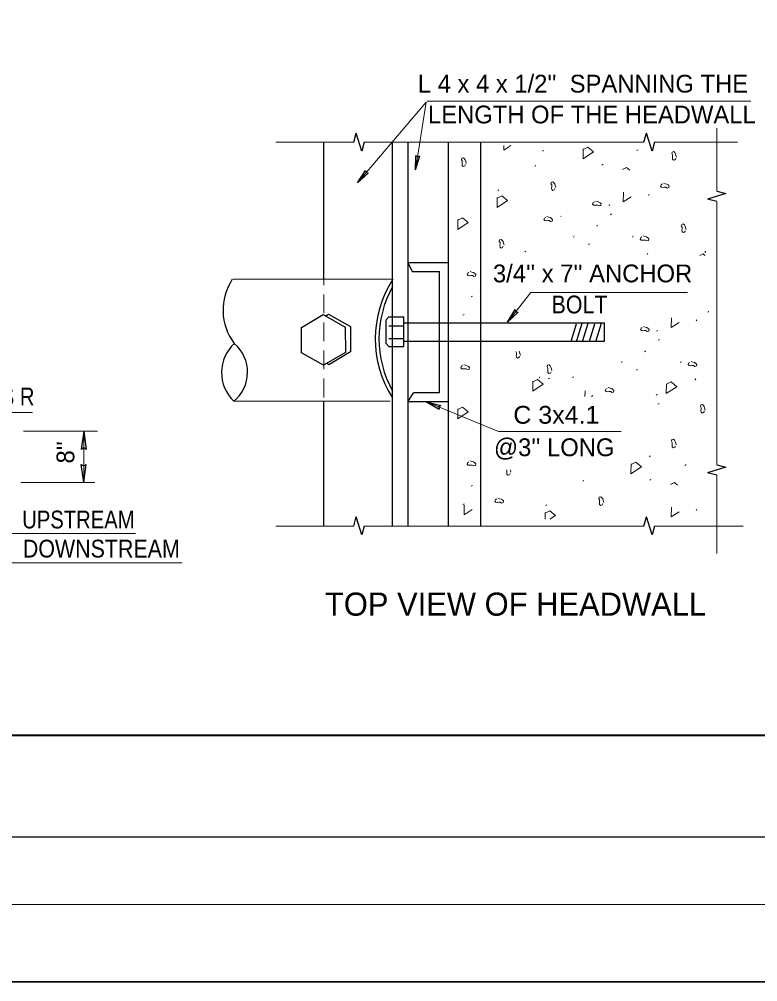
# Model space of a CAD drawing. Extents: x 8 to 380, y 173 to 464.
# Drawn here: x 155.9 to 210.4, y 172.7 to 243.7 of the extents above; entities that cross this region are included whole.
import ezdxf
from ezdxf.enums import TextEntityAlignment as Align

# ---------------------------------------------------------------- set-up
doc = ezdxf.new("R2010")
doc.units = 0
doc.header["$LTSCALE"] = 0.46
doc.linetypes.add('MEDIUM_DASHED', pattern=[4.5, 3, -1.5])
doc.layers.add('1', color=7, linetype='Continuous', lineweight=13)

msp = doc.modelspace()

# ---------------------------------------------------------------- linework, layer by layer
at = {"layer": '1'}
for p, q in [((180.8508, 231.5967), (185.917, 237.5424)), ((185.1427, 232.5417), (185.917, 237.5424)), ((185.9695, 237.6212), (209.9013, 237.6212)), ((207.3797, 230.9867), (207.3797, 235.6153)), ((180.5816, 234.5871), (174.8185, 234.5871)), ((181.353, 234.5871), (185.9817, 234.5871)), ((202.0077, 234.5871), (185.452, 234.5871)), ((202.7792, 234.5871), (208.9093, 234.5871)), ((207.3797, 230.2152), (207.3797, 224.4522)), ((207.3797, 211.8779), (207.3797, 225.513)), ((171.6764, 224.483), (183.4495, 224.483)), ((197.6606, 216.2425), (197.6524, 215.8331)), ((198.1354, 215.8331), (198.2361, 215.899)), ((171.7289, 215.4924), (183.2789, 215.4924)), ((151.3577, 214.6614), (156.8572, 214.6614)), ((156.2009, 213.2702), (161.6609, 213.2702)), ((160.6502, 209.477), (160.6502, 213.2702)), ((207.3797, 210.7942), (207.3797, 212.5023)), ((156.0172, 209.477), (161.4772, 209.477)), ((207.3797, 210.0228), (207.3797, 204.2597)), ((194.7109, 207.2758), (194.7012, 206.7777)), ((180.5816, 206.2759), (174.8185, 206.2759)), ((181.353, 206.2759), (185.9817, 206.2759)), ((202.0077, 206.2759), (185.452, 206.2759)), ((202.7792, 206.2759), (209.3227, 206.2759)), ((149.1659, 203.5577), (167.9044, 203.5577)), ((11.798, 178.3502), (371.771, 178.3502))]:
    msp.add_line(p, q, dxfattribs=at)
at = {"layer": '1', "lineweight": 25}
for p, q in [((180.5816, 234.5871), (180.7631, 235.2672)), ((202.0077, 234.5871), (202.1892, 235.2672)), ((178.3833, 224.483), (178.3833, 234.5871)), ((183.4495, 206.2759), (183.4495, 234.5871)), ((184.5914, 206.2759), (184.5914, 234.5871)), ((187.5708, 206.2759), (187.5708, 234.5871)), ((189.9595, 206.2759), (189.9595, 234.5871)), ((185.1427, 232.5417), (185.1689, 233.618)), ((185.1427, 232.5417), (185.4577, 233.5787)), ((180.8508, 231.5967), (181.4414, 232.5024)), ((180.8508, 231.5967), (181.6514, 232.3187)), ((207.3797, 230.2152), (206.6994, 230.3967)), ((184.5914, 225.7167), (187.5708, 225.7167)), ((184.5914, 225.6774), (184.8932, 225.0474)), ((184.8932, 225.0474), (186.9014, 225.0474)), ((186.9014, 216.1355), (186.9014, 225.0474)), ((191.9414, 221.3067), (192.4927, 222.2387)), ((182.977, 221.4905), (183.1739, 221.7137)), ((183.1739, 221.7137), (184.2764, 221.7137)), ((184.2764, 219.5087), (184.2764, 221.7137)), ((191.9414, 221.3067), (192.7289, 222.0549)), ((182.977, 219.7318), (182.977, 221.4905)), ((183.1739, 221.0443), (184.2764, 221.0443)), ((184.2764, 221.2542), (199.0814, 221.2542)), ((196.6343, 219.9253), (197.0283, 221.2047)), ((197.0503, 219.9513), (197.4444, 221.2308)), ((197.4924, 219.9513), (197.8864, 221.2308)), ((197.9865, 219.9253), (198.3805, 221.2047)), ((198.4805, 219.9513), (198.8745, 221.2308)), ((199.0814, 219.9155), (199.0814, 221.2542)), ((183.1739, 220.0992), (184.2764, 220.0992)), ((182.977, 219.7318), (183.1739, 219.5087)), ((183.1739, 219.5087), (184.2764, 219.5087)), ((184.2764, 219.9155), (199.0814, 219.9155)), ((184.5914, 215.4792), (185.0245, 216.1355)), ((185.0377, 216.1355), (186.9014, 216.1355)), ((178.3833, 206.2759), (178.3833, 215.4924)), ((184.5914, 215.4662), (187.5708, 215.4662)), ((185.9564, 215.4399), (187.0064, 215.1642)), ((185.9564, 215.4399), (186.8882, 214.8887)), ((160.6502, 213.2702), (160.4665, 211.9314)), ((160.6502, 213.2702), (160.834, 211.9314)), ((160.6502, 209.477), (160.4665, 210.8157)), ((160.6502, 209.477), (160.834, 210.8157)), ((207.3797, 210.0228), (206.6994, 210.2043)), ((180.5816, 206.2759), (180.7631, 206.9561)), ((202.0077, 206.2759), (202.1892, 206.9561)), ((26.7968, 183.3501), (371.771, 183.3501))]:
    msp.add_line(p, q, dxfattribs=at)
at = {"layer": '1', "linetype": 'MEDIUM_DASHED'}
msp.add_line((178.3833, 215.7681), (178.3833, 224.483), dxfattribs=at)
at = {"layer": '1', "lineweight": 40}
msp.add_line((41.7957, 190.8493), (366.7711, 190.8493), dxfattribs=at)
at = {"layer": '1', "lineweight": 35}
msp.add_lwpolyline([(8.1357, 172.6612), (379.6006, 172.6612), (379.6006, 463.8247), (8.1357, 463.8247)], close=True, dxfattribs=at)
at = {"layer": '1', "lineweight": 25}
for points in [[(181.353, 234.5871), (181.1772, 233.9279), (180.7631, 235.2672)], [(202.7792, 234.5871), (202.6033, 233.9279), (202.1892, 235.2672)], [(185.1689, 233.618), (185.3002, 233.513), (185.4577, 233.5787)], [(181.4414, 232.5024), (181.4939, 232.3449), (181.6514, 232.3187)], [(207.3797, 230.9867), (208.0388, 230.8108), (206.6994, 230.3967)], [(192.4927, 222.2387), (192.5582, 222.0812), (192.7289, 222.0549)], [(178.462, 221.7662), (178.7114, 221.9105), (180.3389, 220.9917), (180.352, 219.1149), (178.7507, 218.1699), (178.6064, 218.2618)], [(187.0064, 215.1642), (186.862, 215.0592), (186.8882, 214.8887)], [(160.834, 211.9314), (160.6502, 212.0364), (160.4665, 211.9314)], [(160.4665, 210.8157), (160.6502, 210.7107), (160.834, 210.8157)], [(207.3797, 210.7942), (208.0388, 210.6183), (206.6994, 210.2043)], [(181.353, 206.2759), (181.1772, 205.6167), (180.7631, 206.9561)], [(202.7792, 206.2759), (202.6033, 205.6167), (202.1892, 206.9561)]]:
    msp.add_lwpolyline(points, dxfattribs=at)
at = {"layer": '1'}
for points in [[(191.6678, 234.3494), (191.661, 234.0117), (192.1702, 234.3446)], [(194.5048, 233.9302), (194.5925, 233.9824), (194.5965, 233.9822)], [(197.5277, 234.0937), (197.513, 233.3641), (198.2872, 233.8703), (197.87, 234.2277), (197.5723, 234.0789)], [(201.4832, 233.9818), (201.571, 234.034), (201.575, 234.0338)], [(204.4148, 233.4789), (204.3704, 233.6131), (204.3407, 233.7319), (204.2812, 233.8217), (204.2067, 233.8957), (204.0874, 233.8662), (204.0578, 233.7469), (204.1172, 233.6577), (204.1173, 233.5387), (204.1024, 233.4341), (204.1172, 233.3302), (204.1919, 233.2554), (204.2961, 233.3002), (204.3555, 233.3897)], [(188.8931, 233.0261), (188.8486, 233.1601), (188.8185, 233.2792), (188.7592, 233.3685), (188.6844, 233.4433), (188.5655, 233.4132), (188.5358, 233.294), (188.5951, 233.2045), (188.5951, 233.0857), (188.5803, 232.9812), (188.5951, 232.8773), (188.6697, 232.8027), (188.7739, 232.8474), (188.8336, 232.9367)], [(194.01, 232.8944), (193.9582, 232.8066), (193.958, 232.8026)], [(198.8947, 232.8879), (198.9826, 232.9402), (198.9866, 232.94)], [(200.9569, 232.5186), (200.7244, 232.7176), (200.4262, 232.5687)], [(195.4977, 231.2567), (195.4532, 231.3907), (195.4232, 231.5098), (195.3638, 231.5991), (195.2891, 231.6738), (195.1702, 231.6437), (195.1404, 231.5246), (195.1997, 231.435), (195.1997, 231.3163), (195.185, 231.2117), (195.1997, 231.1079), (195.2743, 231.0332), (195.3786, 231.0779), (195.4382, 231.1672)], [(203.4445, 231.5677), (203.5787, 231.523), (203.6976, 231.4934), (203.7873, 231.4341), (203.8617, 231.3593), (203.8317, 231.2403), (203.7129, 231.2105), (203.6232, 231.27), (203.5043, 231.2699), (203.3999, 231.2552), (203.2957, 231.27), (203.2216, 231.3444), (203.2662, 231.4488), (203.3551, 231.5082)], [(191.2126, 231.0172), (191.3004, 231.0694), (191.3044, 231.0692)], [(200.4971, 230.9102), (200.4824, 230.1805), (201.0725, 230.5667)], [(202.3332, 230.6684), (202.3852, 230.7561), (202.385, 230.76)], [(191.1746, 230.5108), (191.1602, 229.7815), (191.9341, 230.2877), (191.5175, 230.6452), (191.2196, 230.4963)], [(198.4329, 230.2515), (198.567, 230.2068), (198.686, 230.1772), (198.7756, 230.1179), (198.8501, 230.0431), (198.8202, 229.9241), (198.7012, 229.8943), (198.6116, 229.9538), (198.4927, 229.9537), (198.3883, 229.939), (198.2841, 229.9538), (198.21, 230.0283), (198.2546, 230.1327), (198.3434, 230.192)], [(199.4016, 229.9176), (199.4894, 229.9698), (199.4934, 229.9696)], [(188.2707, 228.8894), (188.256, 228.1598), (189.0302, 228.6661), (188.6131, 229.0234), (188.3154, 228.8747)], [(194.8419, 229.1044), (194.976, 229.0597), (195.095, 229.0301), (195.1846, 228.9707), (195.2591, 228.896), (195.2292, 228.7769), (195.1102, 228.7472), (195.0206, 228.8067), (194.9017, 228.8065), (194.7973, 228.7919), (194.6931, 228.8067), (194.619, 228.8812), (194.6636, 228.9855), (194.7525, 229.0448)], [(195.8683, 229.0998), (195.8943, 229.1437), (195.8944, 229.1457)], [(199.5266, 229.2427), (199.6144, 229.2949), (199.6183, 229.2947)], [(198.5085, 228.3958), (198.5962, 228.448), (198.6003, 228.4478)], [(205.1218, 228.1414), (205.0768, 228.2756), (205.0473, 228.3945), (204.9878, 228.484), (204.9133, 228.5584), (204.7945, 228.5287), (204.7643, 228.4094), (204.8237, 228.32), (204.8237, 228.2012), (204.809, 228.0967), (204.8239, 227.9927), (204.8985, 227.9183), (205.0025, 227.9629), (205.0624, 228.052)], [(191.6788, 227.008), (191.6343, 227.1419), (191.6045, 227.2612), (191.5451, 227.3505), (191.4707, 227.4248), (191.3516, 227.3951), (191.3217, 227.2762), (191.3812, 227.1867), (191.3812, 227.0677), (191.3664, 226.9632), (191.3812, 226.8593), (191.4558, 226.7847), (191.56, 226.8293), (191.6193, 226.9186)], [(196.81, 227.5908), (196.8619, 227.6789), (196.862, 227.6829)], [(201.1699, 227.5908), (201.2218, 227.6788), (201.2218, 227.6829)], [(201.9457, 227.673), (202.0797, 227.6283), (202.1988, 227.5987), (202.2883, 227.5394), (202.3628, 227.4646), (202.3329, 227.3456), (202.2141, 227.3158), (202.1243, 227.3753), (202.0055, 227.3752), (201.9012, 227.3605), (201.797, 227.3753), (201.7227, 227.4497), (201.7673, 227.5542), (201.8562, 227.6135)], [(193.2023, 226.5007), (193.2902, 226.553), (193.2942, 226.5528)], [(197.9041, 227.042), (197.9919, 227.0942), (197.9959, 227.094)], [(206.4886, 226.4497), (206.5406, 226.5374), (206.5402, 226.5416)], [(202.2908, 226.4041), (202.2389, 226.3162), (202.2387, 226.3123)], [(206.5096, 226.2384), (206.375, 226.3537), (206.138, 226.2352)], [(189.1759, 225.0472), (189.31, 225.0026), (189.4291, 224.9729), (189.5186, 224.9137), (189.5931, 224.8388), (189.5632, 224.7198), (189.4442, 224.6901), (189.3546, 224.7496), (189.2357, 224.7494), (189.1314, 224.7347), (189.0272, 224.7496), (188.953, 224.8241), (188.9976, 224.9284), (189.0864, 224.9878)], [(189.2515, 223.1916), (189.3392, 223.2438), (189.3433, 223.2436)], [(191.9414, 221.3067), (193.6608, 223.5118), (205.22, 223.5118)], [(188.6471, 221.8377), (188.7349, 221.8899), (188.7389, 221.8897)], [(204.0334, 221.6466), (204.0188, 220.9169), (204.6089, 221.3031)], [(206.7742, 222.0646), (206.7579, 222.0808), (206.7742, 222.1189)], [(201.9692, 220.9879), (202.1034, 220.9433), (202.2224, 220.9136), (202.3119, 220.8543), (202.3864, 220.7795), (202.3565, 220.6605), (202.2377, 220.6308), (202.1479, 220.6902), (202.0291, 220.6901), (201.9247, 220.6754), (201.8205, 220.6902), (201.7464, 220.7647), (201.7909, 220.8691), (201.8798, 220.9284)], [(205.8695, 221.4048), (205.9216, 221.4925), (205.9213, 221.4964)], [(202.938, 220.654), (203.0258, 220.7062), (203.0298, 220.706)], [(203.0629, 219.9791), (203.1507, 220.0313), (203.1548, 220.0312)], [(192.5433, 219.1638), (192.5387, 219.1458), (192.5983, 219.0564), (192.5983, 218.9377), (192.5835, 218.8331), (192.5984, 218.7291), (192.673, 218.6547), (192.7771, 218.6993), (192.8369, 218.7884)], [(192.8964, 218.8778), (192.8514, 219.012), (192.8218, 219.1309), (192.7999, 219.1638)], [(202.0449, 219.1322), (202.1327, 219.1844), (202.1367, 219.1842)], [(188.7079, 218.1777), (188.842, 218.1329), (188.961, 218.1033), (189.0506, 218.044), (189.125, 217.9692), (189.0951, 217.8502), (188.9762, 217.8204), (188.8865, 217.88), (188.7677, 217.8798), (188.6633, 217.8652), (188.5591, 217.88), (188.485, 217.9544), (188.5295, 218.0588), (188.6184, 218.1181)], [(195.2152, 217.7444), (195.1707, 217.8783), (195.1409, 217.9976), (195.0814, 218.0869), (195.0071, 218.1612), (194.8879, 218.1315), (194.858, 218.0126), (194.9176, 217.9231), (194.9176, 217.8041), (194.9027, 217.6996), (194.9176, 217.5957), (194.9922, 217.5211), (195.0963, 217.5657), (195.1557, 217.655)], [(200.3463, 218.3272), (200.3982, 218.4153), (200.3984, 218.4193)], [(204.7062, 218.3272), (204.7583, 218.4152), (204.7583, 218.4193)], [(205.4821, 218.4094), (205.6162, 218.3647), (205.7352, 218.3351), (205.8247, 218.2758), (205.8992, 218.201), (205.8692, 218.082), (205.7505, 218.0522), (205.6607, 218.1118), (205.5419, 218.1116), (205.4375, 218.0969), (205.3333, 218.1118), (205.2592, 218.1862), (205.3037, 218.2906), (205.3927, 218.3499)], [(194.2631, 217.1862), (194.3151, 217.2738), (194.3148, 217.278)], [(196.7387, 217.2372), (196.8265, 217.2894), (196.8305, 217.2892)], [(201.4404, 217.7784), (201.5282, 217.8306), (201.5323, 217.8304)], [(193.8072, 216.9561), (193.7926, 216.2265), (194.5667, 216.7327), (194.1496, 217.0901), (193.8519, 216.9413)], [(194.95, 217.134), (195.0378, 217.1862), (195.0418, 217.1861)], [(203.6644, 216.7763), (203.6501, 216.047), (204.4239, 216.5532), (204.0072, 216.9108), (203.7094, 216.7618)], [(205.8272, 217.1405), (205.7753, 217.0527), (205.7752, 217.0487)], [(199.3749, 216.4886), (199.5091, 216.4438), (199.628, 216.4143), (199.7177, 216.355), (199.792, 216.2802), (199.7622, 216.1612), (199.6433, 216.1314), (199.5535, 216.1909), (199.4347, 216.1907), (199.3303, 216.1761), (199.2262, 216.1909), (199.152, 216.2653), (199.1965, 216.3697), (199.2855, 216.4291)], [(202.9048, 215.9381), (202.9927, 215.9903), (202.9967, 215.9901)], [(185.9564, 215.4399), (191.2589, 213.2612), (200.3255, 213.2612)], [(203.0298, 215.2632), (203.1176, 215.3155), (203.1216, 215.3153)], [(206.5302, 214.8296), (206.4857, 214.9635), (206.4557, 215.0827), (206.3962, 215.1719), (206.3214, 215.2467), (206.2027, 215.2166), (206.1729, 215.0974), (206.2322, 215.0079), (206.2322, 214.8892), (206.2174, 214.7847), (206.2322, 214.6807), (206.3068, 214.6061), (206.4111, 214.6509), (206.4707, 214.7402)], [(188.2707, 214.9181), (188.256, 214.1885), (189.0302, 214.6947), (188.6131, 215.052), (188.3154, 214.9033)], [(204.3929, 212.2638), (204.3483, 212.3978), (204.3186, 212.5169), (204.2591, 212.6063), (204.1847, 212.6806), (204.0656, 212.6508), (204.0357, 212.5318), (204.0952, 212.4424), (204.0952, 212.3234), (204.0804, 212.2188), (204.0952, 212.115), (204.1697, 212.0403), (204.274, 212.0851), (204.3333, 212.1743)], [(189.1759, 211.0759), (189.31, 211.0312), (189.4291, 211.0016), (189.5186, 210.9423), (189.5931, 210.8675), (189.5632, 210.7484), (189.4442, 210.7187), (189.3546, 210.7782), (189.2357, 210.7781), (189.1314, 210.7634), (189.0272, 210.7782), (188.953, 210.8527), (188.9976, 210.957), (189.0864, 211.0163)], [(201.064, 210.8587), (201.0493, 210.1292), (201.8236, 210.6354), (201.4064, 210.9927), (201.1087, 210.844)], [(202.4189, 211.3707), (202.4709, 211.4583), (202.4707, 211.4625)], [(191.8917, 210.4207), (191.8918, 210.3038), (191.8769, 210.1991), (191.8917, 210.0952), (191.9664, 210.0205), (192.0707, 210.0652), (192.13, 210.1548)], [(192.1893, 210.244), (192.1449, 210.3782), (192.1343, 210.4207)], [(205.0195, 210.7468), (205.1073, 210.7991), (205.1113, 210.7989)], [(197.5464, 209.6594), (197.4946, 209.5716), (197.4944, 209.5676)], [(202.4312, 209.653), (202.5189, 209.7052), (202.5229, 209.705)], [(204.4932, 209.2836), (204.2608, 209.4827), (203.9627, 209.3337)], [(189.2515, 209.2202), (189.3392, 209.2724), (189.3433, 209.2722)], [(191.219, 208.3328), (191.3532, 208.2881), (191.4722, 208.2584), (191.5617, 208.1991), (191.6362, 208.1243), (191.6063, 208.0053), (191.4874, 207.9755), (191.3978, 208.0351), (191.2788, 208.0349), (191.1744, 208.0203), (191.0702, 208.0351), (190.9961, 208.1095), (191.0407, 208.2138), (191.1296, 208.2732)], [(199.0342, 208.0217), (198.9896, 208.1557), (198.9595, 208.2748), (198.9002, 208.3641), (198.8254, 208.4388), (198.7066, 208.4088), (198.6767, 208.2896), (198.7361, 208.2001), (198.7361, 208.0813), (198.7213, 207.9768), (198.7361, 207.8729), (198.8107, 207.7983), (198.915, 207.843), (198.9746, 207.9322)], [(188.6471, 207.8663), (188.7349, 207.9186), (188.7389, 207.9184)], [(188.7438, 207.8313), (188.7292, 207.1017), (189.3192, 207.4878)], [(194.7489, 207.7823), (194.8367, 207.8344), (194.8407, 207.8343)], [(195.0499, 206.7777), (195.4704, 207.0528), (195.0538, 207.4102), (194.7559, 207.2613)], [(204.0334, 207.6753), (204.0188, 206.9456), (204.6089, 207.3317)], [(205.8695, 207.4334), (205.9216, 207.5211), (205.9213, 207.5251)], [(142.8134, 205.7233), (145.4384, 205.7233), (146.3572, 205.7233), (149.1659, 205.7233), (164.4623, 205.7233)]]:
    msp.add_lwpolyline(points, dxfattribs=at)
at = {"layer": '1', "lineweight": 25}
msp.add_lwpolyline([(176.7295, 219.0624), (176.7164, 220.9262), (178.3177, 221.8842), (179.9452, 220.9524), (179.9714, 219.0887), (178.357, 218.1437)], close=True, dxfattribs=at)
for centre, radius, start, end in [((174.996, 222.2106), 4.0663, 146.15747, 217.29473), ((190.2766, 220.0855), 8.1055, 147.20996, 212.51492), ((190.2766, 220.0855), 7.835, 150.57843, 209.42157), ((169.9764, 217.6291), 2.7657, 309.20478, 49.19409)]:
    msp.add_arc(centre, radius, start, end, dxfattribs=at)
msp.add_ellipse((173.7459, 217.5924), major_axis=(2.0842, -2.0538), ratio=0.997556, start_param=3.0891753, end_param=4.7253636, dxfattribs=at)

# ---------------------------------------------------------------- texts
at = {"layer": '1'}
for s, height, p in [("L 4 x 4 x 1/2''  SPANNING THE ", 1.313, (197.7482, 238.2512)), ('LENGTH OF THE HEADWALL', 1.313, (198.1602, 235.9762)), ("3/4'' x 7'' ANCHOR", 1.313, (198.2145, 224.2557)), ("@3'' LONG", 1.313, (195.3795, 211.4307)), ('TOP VIEW OF HEADWALL', 1.706, (192.5262, 199.6628))]:
    msp.add_text(s, height=height, dxfattribs=at).set_placement(p, align=Align.CENTER)
for s, width, p in [('BOLT', 0.9, (197.2469, 221.963)), ('BARS R', 0.85, (154.2318, 215.1732)), ('C 3x4.1 ', 1.05, (195.7956, 213.8246)), ('UPSTREAM', 0.85, (160.2539, 206.1006)), ('DOWNSTREAM', 0.9, (161.9478, 203.9547))]:
    msp.add_text(s, height=1.313, dxfattribs=dict(at, width=width)).set_placement(p, align=Align.CENTER)
msp.add_text("8''", height=1.313, rotation=90, dxfattribs=at).set_placement((159.9545, 211.7134), align=Align.CENTER)

doc.saveas('drawing.dxf')
